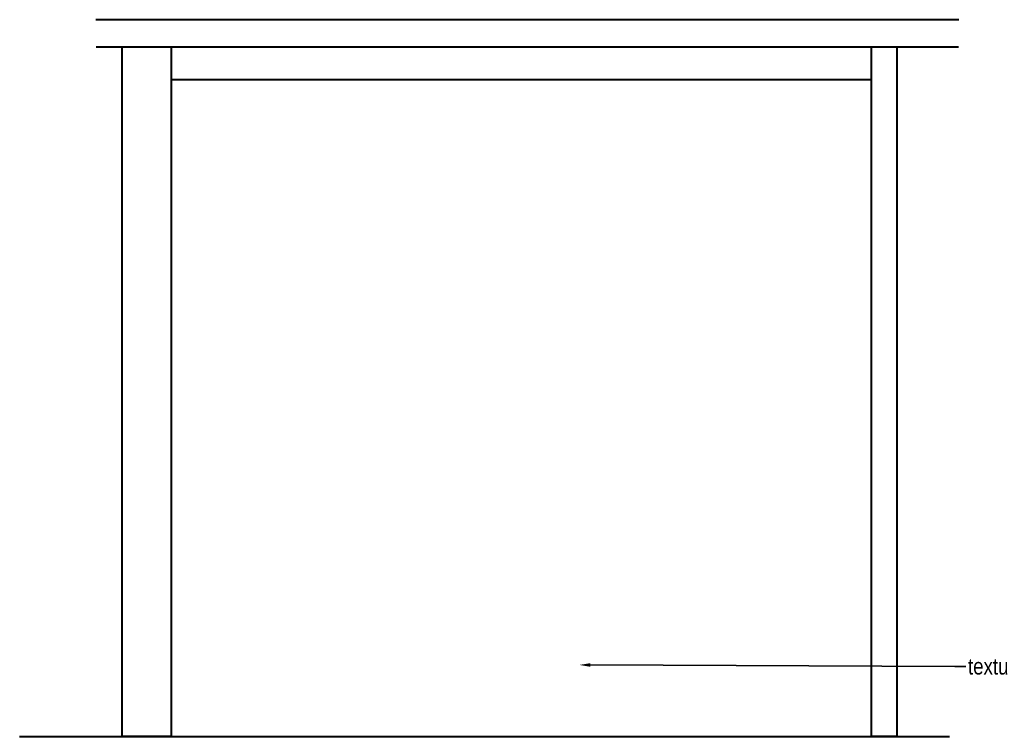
# Model space of a CAD drawing. Header units: millimetres. Extents: x 56222 to 3066687, y -650199 to -121287.
# Drawn here: x 138433.7 to 138614.5, y -183268.7 to -183136.7 of the extents above; entities that cross this region are included whole.
import ezdxf
from ezdxf import colors
from ezdxf.entities.mleader import LeaderData, LeaderLine
from ezdxf.math import Vec2, Vec3

# ---------------------------------------------------------------- set-up
doc = ezdxf.new("R2010")
doc.units = ezdxf.units.MM
doc.header["$MEASUREMENT"] = 0
for name, color, linetype, lineweight in [('SECTION ( SLAB PLine )', 104, 'Continuous', 30), ('Text', 7, 'Continuous', 15), ('XX~SLAB ( BEAM )~ ( DIM )', 7, 'Continuous', 9)]:
    doc.layers.add(name, color=color, linetype=linetype, lineweight=lineweight)
doc.layers.add('str coll', color=6, linetype='Continuous')
doc.styles.add('style4', font='ARIALN.TTF')

msp = doc.modelspace()

# ---------------------------------------------------------------- linework, layer by layer
at = {"layer": 'SECTION ( SLAB PLine )', "color": 1}
for p, q in [((138447.688, -183136.688), (138606.655, -183136.688)), ((138447.794, -183141.688), (138606.616, -183141.688))]:
    msp.add_line(p, q, dxfattribs=at)
at = {"layer": 'str coll', "lineweight": 30}
msp.add_line((138461.567, -183147.688), (138590.567, -183147.688), dxfattribs=at)
at = {"layer": 'XX~SLAB ( BEAM )~ ( DIM )', "color": 242, "lineweight": 30, "true_color": 0xcd2027}
msp.add_line((138433.679, -183268.688), (138604.905, -183268.688), dxfattribs=at)
at = {"layer": 'XX~SLAB ( BEAM )~ ( DIM )', "lineweight": 30}
for points in [[(138452.567, -183141.688), (138461.567, -183141.688), (138461.567, -183268.688), (138452.567, -183268.688)], [(138590.567, -183141.688), (138595.236, -183141.682), (138595.236, -183268.682), (138590.567, -183268.688)]]:
    msp.add_lwpolyline(points, close=True, dxfattribs=at)

# ---------------------------------------------------------------- leaders
at = {"layer": 'Text', "color": 1, "lineweight": 0, "ltscale": 20}
ml = msp.add_multileader_mtext('Standard', dxfattribs=at)
ml.set_content('texture', color=1, style='style4')
ml.set_leader_properties()
ml.build(insert=Vec2(0, 0))
ml.multileader.update_dxf_attribs({"dogleg_length": 5.945, "arrow_head_size": 2})
ctx = ml.context
ctx.base_point, ctx.char_height, ctx.arrow_head_size, ctx.landing_gap_size, ctx.plane_origin = Vec3(138607.934, -183255.82), 3, 2, 0.4, Vec3(138657.931, -183220.984)
notes = []
notes.append((ctx, [(0, (1, 1, 0), (138605.91, -183255.82), (1, 0), 2.025, [(1, [(138536.766, -183255.533)], 0, [])])]))
ctx.mtext.insert, ctx.mtext.width = Vec3(138608.334, -183254.295), 30.11155
for ctx, leaders in notes:
    for number, flags, end, landing, length, lines in leaders:
        leader = LeaderData()
        leader.index, (leader.has_last_leader_line, leader.has_dogleg_vector, leader.attachment_direction) = number, flags
        leader.last_leader_point, leader.dogleg_vector, leader.dogleg_length = Vec3(end), Vec3(landing), length
        for number, points, colour, breaks in lines:
            line = LeaderLine()
            line.index, line.vertices, line.color, line.breaks = number, Vec3.list(points), colors.encode_raw_color(colour), breaks
            leader.lines.append(line)
        ctx.leaders.append(leader)

doc.saveas('drawing.dxf')
